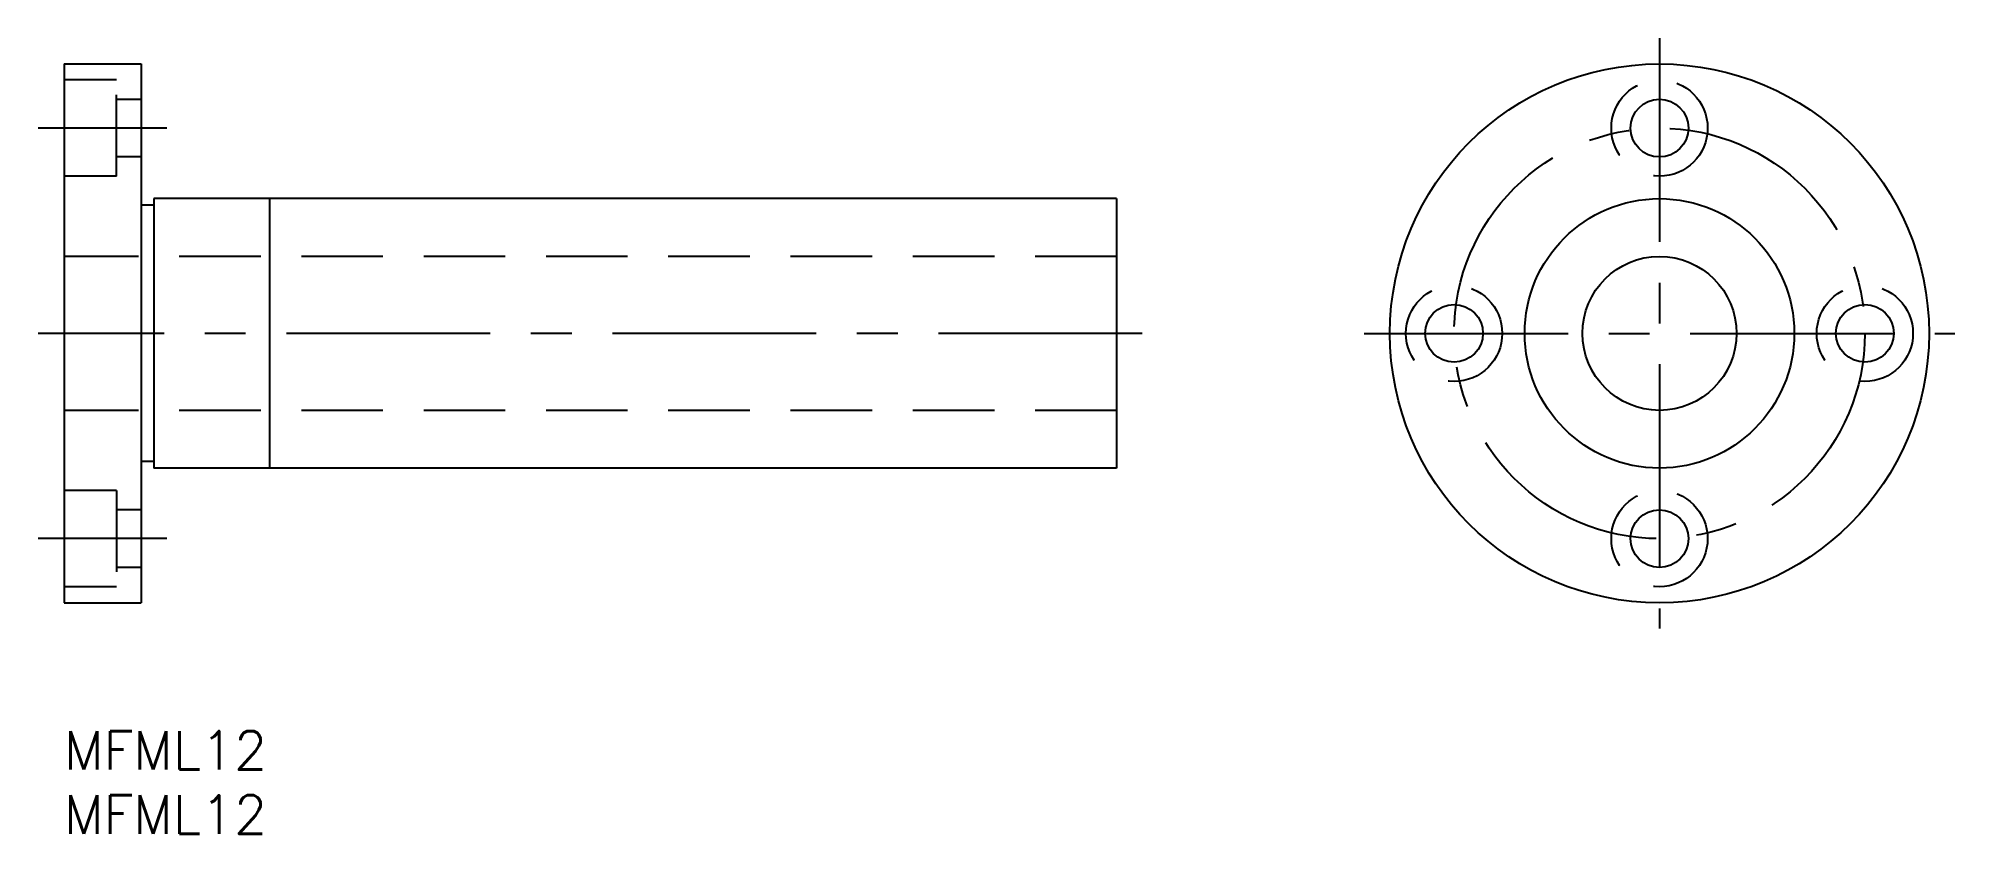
# Model space of a CAD drawing. Extents: x -2 to 147, y -8 to 54.
import ezdxf

# ---------------------------------------------------------------- set-up
doc = ezdxf.new("R2010")
doc.units = 0
doc.header["$LTSCALE"] = 0.5
doc.linetypes.add('CENTER', pattern=[50.8, 31.75, -6.35, 6.35, -6.35])
doc.linetypes.add('DASHED', pattern=[19.05, 12.7, -6.35])
for name, color, linetype in [('MSM_CENTER', 1, 'CENTER'), ('MSM_CONTINUOUS', 7, 'CONTINUOUS'), ('MSM_DASHED', 4, 'DASHED'), ('MSM_PART_NUMBER', 7, 'CONTINUOUS')]:
    doc.layers.add(name, color=color, linetype=linetype)
doc.styles.get("Standard").update_dxf_attribs({"font": 'txt.shx', "height": 3, "bigfont": 'bigfont.shx'})

# ---------------------------------------------------------------- blocks, each defined once
blk = doc.blocks.new('*U18')
at = {"layer": 'MSM_PART_NUMBER'}
blk.add_text('MFML12', height=3, dxfattribs=at).set_placement((0, -3))
blk = doc.blocks.new('*U19')
at = {"layer": 'MSM_PART_NUMBER'}
blk.add_text('MFML12', height=3, dxfattribs=at).set_placement((0, -8))

msp = doc.modelspace()

# ---------------------------------------------------------------- linework, layer by layer
at = {"layer": 'MSM_CENTER'}
for p, q in [((124.29, 54), (124.29, 8)), ((8, 47), (-2, 47)), ((84, 31), (-2, 31)), ((101.29, 31), (147.29, 31)), ((8, 15), (-2, 15))]:
    msp.add_line(p, q, dxfattribs=at)
msp.add_circle((124.29, 31), 16, dxfattribs=at)
at = {"layer": 'MSM_CONTINUOUS'}
for p, q in [((0, 52), (0, 10)), ((0, 52), (6, 52)), ((6, 52), (6, 10)), ((7, 41), (6, 41)), ((82, 41.5), (7, 41.5)), ((7, 41.5), (7, 20.5)), ((16, 41.5), (16, 20.5)), ((82, 41.5), (82, 20.5)), ((7, 21), (6, 21)), ((82, 20.5), (7, 20.5)), ((0, 10), (6, 10))]:
    msp.add_line(p, q, dxfattribs=at)
for centre, radius in [((124.29, 31), 21), ((124.29, 47), 2.25), ((124.29, 31), 10.5), ((124.29, 31), 6), ((108.29, 31), 2.25), ((140.29, 31), 2.25), ((124.29, 15), 2.25)]:
    msp.add_circle(centre, radius, dxfattribs=at)
at = {"layer": 'MSM_DASHED'}
for p, q in [((4.1, 50.75), (0, 50.75)), ((4.1, 43.25), (4.1, 50.75)), ((4.1, 49.25), (6, 49.25)), ((6, 44.75), (4.1, 44.75)), ((4.1, 43.25), (0, 43.25)), ((82, 37), (0, 37)), ((82, 25), (0, 25)), ((4.1, 18.75), (0, 18.75)), ((4.1, 18.75), (4.1, 11.25)), ((6, 17.25), (4.1, 17.25)), ((6, 12.75), (4.1, 12.75)), ((4.1, 11.25), (0, 11.25))]:
    msp.add_line(p, q, dxfattribs=at)
for centre in [(124.29, 47), (108.29, 31), (140.29, 31), (124.29, 15)]:
    msp.add_circle(centre, 3.75, dxfattribs=at)

# ---------------------------------------------------------------- block references
at = {"layer": 'MSM_CONTINUOUS'}
for name in ['*U18', '*U19']:
    msp.add_blockref(name, (0, 0), dxfattribs=at)

doc.saveas('drawing.dxf')
